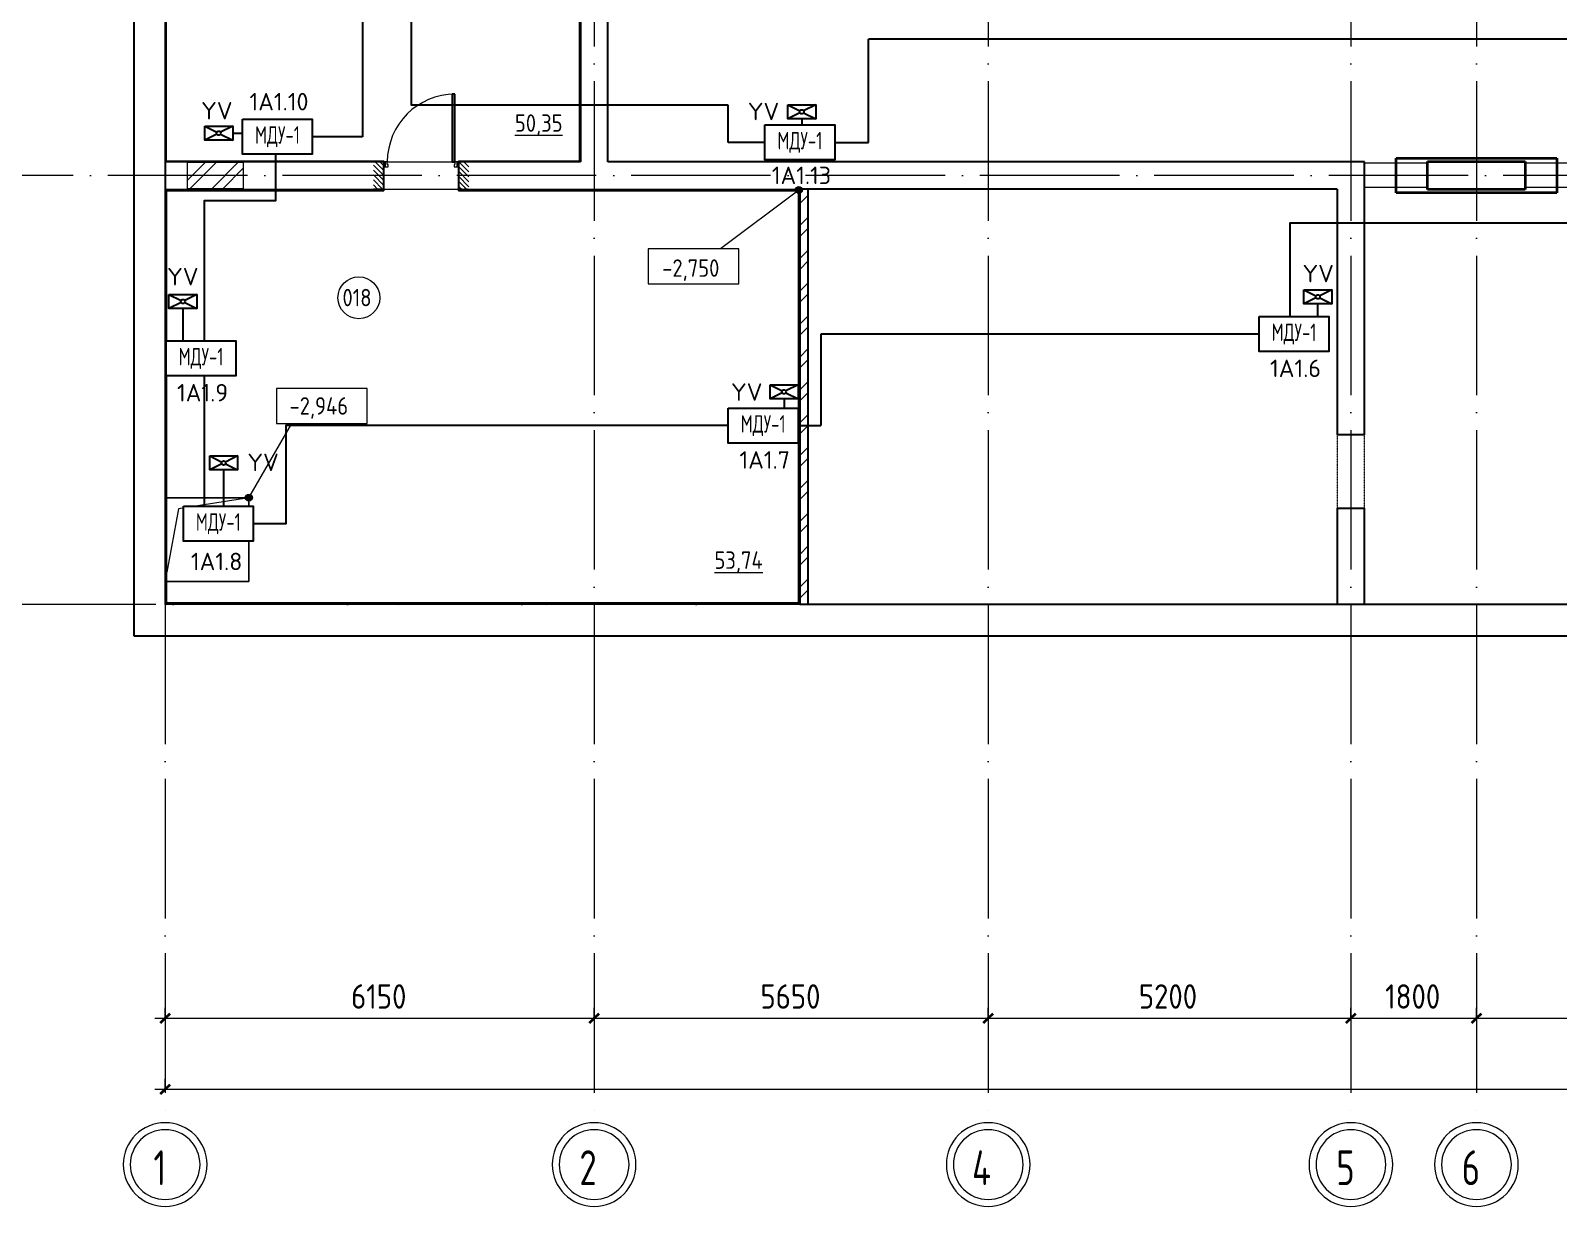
# Model space of a CAD drawing. Header units: millimetres. Extents: x -1073752 to 1436911, y -1379358 to 94781.
# Drawn here: x -1061763 to -1039859, y -822041 to -805184 of the extents above; entities that cross this region are included whole.
import ezdxf
from ezdxf.enums import TextEntityAlignment as Align

# ---------------------------------------------------------------- set-up
doc = ezdxf.new("R2010")
doc.units = ezdxf.units.MM
doc.set_wipeout_variables(frame=1)
for name, pattern in [('ADSK_Линия сетки', [25, 20, -2.5, 0, -2.5]), ('ADSK_Сверху', [450, 300, -150]), ('ADSK_Штриховая_ш2 п1_5', [4.5, 3, -1.5]), ('Сверху', [3.96875, 2.38125, -1.5875])]:
    doc.linetypes.add(name, pattern=pattern)
for name, color, linetype, lineweight in [('RC-Дымоудаление', 1, 'Continuous', 30), ('Аннотация', 7, 'Continuous', 18), ('Двери', 252, 'Continuous', 9), ('лс', 5, 'Continuous', 30), ('Марки помещений', 7, 'Continuous', 20), ('Несущие колонны', 7, 'Continuous', 18), ('Ограждение', 252, 'Continuous', 9), ('Оси', 252, 'Continuous', 9), ('Отметки', 7, 'Continuous', 9), ('Перекрытие', 252, 'Continuous', 18), ('Размеры', 250, 'Continuous', 9), ('Стены наружные', 7, 'Continuous', 18), ('Узлы', 7, 'Continuous', 18)]:
    doc.layers.add(name, color=color, linetype=linetype, lineweight=lineweight)
doc.layers.add('RC-Позиционные_обозначения', color=7, linetype='Continuous')
doc.layers.add('RC-Таблицы', color=7, linetype='Continuous')
doc.layers.add('Линии', color=7, linetype='Continuous', lineweight=9, true_color=0x00a600)
doc.styles.add('GOST Common', font='', dxfattribs={"width": 0.9, "height": 500})
doc.styles.add('GOST Common_1', font='', dxfattribs={"width": 0.9, "height": 350})
doc.styles.add('GOST Common_2', font='', dxfattribs={"width": 0.9, "height": 250})
doc.styles.add('ISOCPEUR', font='isocpeur.ttf', dxfattribs={"height": 250})
doc.styles.add('RubezhCAD', font='isocpeur.ttf')
doc.styles.get("Standard").update_dxf_attribs({"font": 'arial.ttf'})
doc.styles.get('GOST Common').set_extended_font_data('GOST 2.304 type A')
doc.styles.get('GOST Common_1').set_extended_font_data('GOST Common')
doc.styles.get('GOST Common_2').set_extended_font_data('GOST type B')
pattern_1 = [(0, (-254552.16, -13348), (0, 600), []), (90, (-254552.16, -13348), (-600, 4e-14), [])]

# ---------------------------------------------------------------- blocks, each defined once
blk = doc.blocks.new('подвал')
at = {"layer": 'Двери', "lineweight": 18, "true_color": 0x636466}
h = blk.add_hatch(dxfattribs=at)
h.set_pattern_fill('FP_21', color=251, angle=180, style=0, pattern_type=2)
h.set_pattern_definition([(135, (-234396.95, -14888.094), (35.3553, 35.3553), [])])
h.paths.add_polyline_path([(-235082, -15083), (-234932, -15083), (-234932, -14693), (-235082, -14693)])
h.paths.add_polyline_path([(-233712, -15083), (-233712, -14693), (-233862, -14693), (-233862, -15083)])
at = {"layer": 'Ограждение', "true_color": 0x636466}
h = blk.add_hatch(dxfattribs=at)
h.set_pattern_fill('FP_34', color=251, style=0, pattern_type=2)
h.set_pattern_definition(pattern_1)
h.paths.add_polyline_path([(-238052, -21023), (-238042, -21013), (-238042, -15108), (-238052, -15098), (-238052, -19244)])
h = blk.add_hatch(dxfattribs=at)
h.set_pattern_fill('FP_34', color=251, style=0, pattern_type=2)
h.set_pattern_definition(pattern_1)
h.paths.add_polyline_path([(-234932, -15108), (-234932, -15098), (-238052, -15098), (-238042, -15108), (-236334, -15108)])
h = blk.add_hatch(dxfattribs=at)
h.set_pattern_fill('FP_34', color=251, style=0, pattern_type=2)
h.set_pattern_definition(pattern_1)
h.paths.add_polyline_path([(-233862, -15108), (-228992, -15108), (-228982, -15098), (-233862, -15098)])
h = blk.add_hatch(dxfattribs=at)
h.set_pattern_fill('FP_34', color=251, style=0, pattern_type=2)
h.set_pattern_definition(pattern_1)
h.paths.add_polyline_path([(-228982, -21023), (-228982, -15098), (-228992, -15108), (-228992, -21013)])
h = blk.add_hatch(dxfattribs=at)
h.set_pattern_fill('FP_34', color=251, style=0, pattern_type=2)
h.set_pattern_definition(pattern_1)
h.paths.add_polyline_path([(-228982, -21023), (-228992, -21013), (-238042, -21013), (-238052, -21023), (-231812, -21023)])
at = {"layer": 'Отметки', "true_color": 0x636466}
h = blk.add_hatch(color=251, dxfattribs=at)
edge = h.paths.add_edge_path()
edge.add_arc((-228982, -15098), 50, 0, 360)
h = blk.add_hatch(color=251, dxfattribs=at)
edge = h.paths.add_edge_path()
edge.add_arc((-236867, -19508), 50, 0, 360)
at = {"color": 251, "lineweight": 18, "true_color": 0x636466}
for p, q in [((-238042, -19508), (-236867, -19508)), ((-237874, -19668), (-238042, -20573)), ((-236867, -19508), (-237874, -19668)), ((-236867, -19508), (-236867, -20708)), ((-236867, -20708), (-238042, -20708))]:
    blk.add_line(p, q, dxfattribs=at)
at = {"layer": 'Аннотация', "color": 251, "lineweight": 20, "true_color": 0x636466, "extrusion": (0, 0, -1)}
for p, q in [((-231140, -15942), (-231140, -16442)), ((-229840, -15942), (-231140, -15942)), ((-229840, -16442), (-229840, -15942)), ((-231140, -16442), (-229840, -16442)), ((-235171, -17944), (-236471, -17944)), ((-236471, -17944), (-236471, -18444)), ((-235171, -18444), (-235171, -17944)), ((-236471, -18444), (-235171, -18444))]:
    blk.add_line(p, q, dxfattribs=at)
at = {"layer": 'Двери', "color": 251, "lineweight": 30, "true_color": 0x636466}
for p, q in [((-233912, -13723), (-233952, -13723)), ((-233952, -13723), (-233952, -14693)), ((-233912, -14693), (-233912, -13723)), ((-233952, -14693), (-233912, -14693))]:
    blk.add_line(p, q, dxfattribs=at)
at = {"layer": 'Двери', "color": 251, "linetype": 'ADSK_Штриховая_ш2 п1_5', "true_color": 0x636466}
for p, q in [((-235082, -14693), (-234932, -14693)), ((-234932, -14693), (-234932, -15083)), ((-233862, -14693), (-233712, -14693)), ((-233862, -15083), (-233862, -14693)), ((-234932, -15083), (-235082, -15083)), ((-233712, -15083), (-233862, -15083))]:
    blk.add_line(p, q, dxfattribs=at)
at = {"layer": 'Двери', "color": 251, "true_color": 0x636466}
for p, q in [((-234912, -14693), (-234932, -14693)), ((-234932, -14693), (-234932, -14763)), ((-234932, -14763), (-234912, -14763)), ((-234882, -14693), (-234912, -14693)), ((-234912, -14693), (-234912, -14763)), ((-234912, -14763), (-234912, -14693)), ((-234912, -14763), (-234872, -14763)), ((-234882, -14733), (-234882, -14693)), ((-234872, -14733), (-234882, -14733)), ((-234872, -14763), (-234872, -14733)), ((-233912, -14733), (-233922, -14733)), ((-233922, -14733), (-233922, -14763)), ((-233922, -14763), (-233882, -14763)), ((-233882, -14693), (-233912, -14693)), ((-233912, -14693), (-233912, -14733)), ((-233882, -14763), (-233882, -14693)), ((-233862, -14693), (-233882, -14693)), ((-233882, -14693), (-233882, -14763)), ((-233882, -14763), (-233862, -14763)), ((-233862, -14763), (-233862, -14693))]:
    blk.add_line(p, q, dxfattribs=at)
blk.add_arc((-233912, -14693), 970, 90, 180, dxfattribs=at)
at = {"layer": 'Линии', "color": 251, "linetype": 'ADSK_Сверху', "ltscale": 100, "true_color": 0x636466}
for p, q in [((-219967, -14713), (-220872, -14713)), ((-213967, -14713), (-218567, -14713)), ((-219967, -15063), (-220872, -15063)), ((-213967, -15063), (-218567, -15063))]:
    blk.add_line(p, q, dxfattribs=at)
at = {"layer": 'Марки помещений', "color": 251, "true_color": 0x636466}
blk.add_circle((-235290, -16642), 300, dxfattribs=at)
at = {"layer": 'Несущие колонны', "color": 251, "lineweight": 40, "true_color": 0x636466}
for p, q in [((-220417, -15138), (-220417, -14638)), ((-220417, -14638), (-218117, -14638)), ((-218117, -14638), (-218117, -15138)), ((-219967, -15088), (-219967, -14688)), ((-219967, -14688), (-218567, -14688)), ((-218567, -14688), (-218567, -15088)), ((-218567, -15088), (-219967, -15088)), ((-218117, -15138), (-220417, -15138))]:
    blk.add_line(p, q, dxfattribs=at)
at = {"layer": 'Несущие колонны', "color": 251, "true_color": 0x636466}
for p, q in [((-220417, -14638), (-218117, -14638)), ((-220417, -15138), (-220417, -14638)), ((-218117, -14638), (-218117, -15138)), ((-219967, -14688), (-218567, -14688)), ((-219967, -15088), (-219967, -14688)), ((-218567, -14688), (-218567, -15088)), ((-218567, -15088), (-219967, -15088)), ((-218117, -15138), (-220417, -15138))]:
    blk.add_line(p, q, dxfattribs=at)
at = {"layer": 'Ограждение', "color": 251, "true_color": 0x636466}
for p, q in [((-238052, -15098), (-238042, -15108)), ((-238042, -15108), (-238052, -15098)), ((-238042, -21013), (-238042, -15108)), ((-238042, -15108), (-234932, -15108)), ((-234932, -15098), (-234932, -15108)), ((-233862, -15108), (-233862, -15098)), ((-233862, -15108), (-228992, -15108)), ((-228982, -15098), (-228992, -15108)), ((-228992, -15108), (-228982, -15098)), ((-228992, -15108), (-228992, -21013)), ((-238052, -21023), (-238042, -21013)), ((-238042, -21013), (-238052, -21023)), ((-228992, -21013), (-238042, -21013)), ((-228982, -21023), (-228992, -21013)), ((-228992, -21013), (-228982, -21023))]:
    blk.add_line(p, q, dxfattribs=at)
at = {"layer": 'Оси', "color": 251, "linetype": 'ADSK_Линия сетки', "ltscale": 100, "true_color": 0x636466}
for p, q in [((-238067, -3538), (-238067, -28468)), ((-231917, -3538), (-231917, -28468)), ((-226267, -3538), (-226267, -28468)), ((-221067, -3538), (-221067, -28468)), ((-219267, -3538), (-219267, -28468)), ((-174384, -14888), (-244528, -14888)), ((-168200, -21038), (-244528, -21038))]:
    blk.add_line(p, q, dxfattribs=at)
at = {"layer": 'Оси', "color": 251, "lineweight": 20, "true_color": 0x636466}
for centre, radius, start, end in [((-238067, -29068), 600, 0, 180), ((-231917, -29068), 600, 0, 180), ((-226267, -29068), 600, 0, 180), ((-221067, -29068), 600, 0, 180), ((-219267, -29068), 600, 0, 180), ((-238067, -29068), 500, 0, 180), ((-231917, -29068), 500, 0, 180), ((-226267, -29068), 500, 0, 180), ((-221067, -29068), 500, 0, 180), ((-219267, -29068), 500, 0, 180), ((-238067, -29068), 600, 180, 0), ((-238067, -29068), 500, 180, 0), ((-231917, -29068), 600, 180, 0), ((-231917, -29068), 500, 180, 0), ((-226267, -29068), 600, 180, 0), ((-226267, -29068), 500, 180, 0), ((-221067, -29068), 600, 180, 0), ((-221067, -29068), 500, 180, 0), ((-219267, -29068), 600, 180, 0), ((-219267, -29068), 500, 180, 0)]:
    blk.add_arc(centre, radius, start, end, dxfattribs=at)
at = {"layer": 'Отметки', "color": 251, "lineweight": 20, "true_color": 0x636466}
for p, q in [((-228982, -15098), (-230103, -15942)), ((-230103, -15942), (-230490, -15942)), ((-236867, -19508), (-236252, -18444)), ((-236252, -18444), (-235821, -18444))]:
    blk.add_line(p, q, dxfattribs=at)
at = {"layer": 'Отметки', "color": 251, "true_color": 0x636466}
for centre in [(-228982, -15098), (-236867, -19508)]:
    blk.add_circle(centre, 50, dxfattribs=at)
at = {"layer": 'Перекрытие', "color": 251, "true_color": 0x636466}
for p, q in [((-234882, -14693), (-233912, -14693)), ((-234932, -15083), (-233862, -15083)), ((-236867, -19508), (-238042, -19508)), ((-236867, -20708), (-236867, -19508)), ((-238042, -20708), (-236867, -20708))]:
    blk.add_line(p, q, dxfattribs=at)
at = {"layer": 'Размеры', "color": 251, "lineweight": 20, "true_color": 0x636466}
for p, q in [((-238067, -26971), (-238067, -26821)), ((-231917, -26971), (-231917, -26821)), ((-231917, -26971), (-231917, -26821)), ((-226267, -26971), (-226267, -26821)), ((-226267, -26971), (-226267, -26821)), ((-221067, -26971), (-221067, -26821)), ((-221067, -26971), (-221067, -26821)), ((-219267, -26971), (-219267, -26821)), ((-219267, -26971), (-219267, -26821)), ((-238217, -26971), (-231917, -26971)), ((-238067, -26971), (-238067, -27021)), ((-231917, -26971), (-231917, -27021)), ((-231917, -26971), (-226267, -26971)), ((-231917, -26971), (-231917, -27021)), ((-226267, -26971), (-226267, -27021)), ((-226267, -26971), (-221067, -26971)), ((-226267, -26971), (-226267, -27021)), ((-221067, -26971), (-221067, -27021)), ((-221067, -26971), (-219267, -26971)), ((-221067, -26971), (-221067, -27021)), ((-219267, -26971), (-219267, -27021)), ((-219267, -26971), (-214067, -26971)), ((-219267, -26971), (-219267, -27021)), ((-238217, -27989), (-170317, -27989)), ((-238067, -27989), (-238067, -27839)), ((-238067, -27989), (-238067, -28039))]:
    blk.add_line(p, q, dxfattribs=at)
at = {"layer": 'Размеры', "color": 251, "lineweight": 40, "true_color": 0x636466}
for p, q in [((-238067, -26971), (-237996, -26900)), ((-231917, -26971), (-231846, -26900)), ((-231917, -26971), (-231846, -26900)), ((-226267, -26971), (-226196, -26900)), ((-226267, -26971), (-226196, -26900)), ((-221067, -26971), (-220996, -26900)), ((-221067, -26971), (-220996, -26900)), ((-219267, -26971), (-219196, -26900)), ((-219267, -26971), (-219196, -26900)), ((-238067, -26971), (-238138, -27041)), ((-231917, -26971), (-231988, -27041)), ((-231917, -26971), (-231988, -27041)), ((-226267, -26971), (-226338, -27041)), ((-226267, -26971), (-226338, -27041)), ((-221067, -26971), (-221138, -27041)), ((-221067, -26971), (-221138, -27041)), ((-219267, -26971), (-219338, -27041)), ((-219267, -26971), (-219338, -27041)), ((-238067, -27989), (-238138, -28060)), ((-238067, -27989), (-237996, -27918))]:
    blk.add_line(p, q, dxfattribs=at)
at = {"layer": 'Стены наружные', "color": 251, "lineweight": 30, "true_color": 0x636466}
for p, q in [((-238517, -5788), (-238517, -21488)), ((-238067, -6238), (-238067, -21038)), ((-231722, -14693), (-231722, -10878)), ((-232112, -11028), (-232112, -14693)), ((-237747, -14693), (-238067, -14693)), ((-237747, -14698), (-237747, -14693)), ((-236947, -14698), (-237747, -14698)), ((-234932, -14693), (-236947, -14693)), ((-236947, -14693), (-236947, -14698)), ((-234932, -15098), (-234932, -14693)), ((-232112, -14693), (-233862, -14693)), ((-233862, -14693), (-233862, -15098)), ((-220872, -14693), (-231722, -14693)), ((-220872, -18608), (-220872, -14693)), ((-238052, -15098), (-234932, -15098)), ((-238052, -21023), (-238052, -15098)), ((-237747, -15083), (-237747, -15078)), ((-237747, -15078), (-236947, -15078)), ((-236947, -15083), (-237747, -15083)), ((-236947, -15078), (-236947, -15083)), ((-233862, -15098), (-228982, -15098)), ((-221262, -15083), (-228982, -15083)), ((-228982, -15098), (-228982, -21023)), ((-228967, -15083), (-228967, -21038)), ((-228847, -21038), (-228847, -15083)), ((-221262, -15083), (-221262, -18608)), ((-221262, -19658), (-221262, -21038)), ((-220872, -21038), (-220872, -19658)), ((-228982, -21023), (-238052, -21023)), ((-238052, -21038), (-238067, -21038)), ((-187662, -21038), (-228967, -21038)), ((-238517, -21488), (-170017, -21488))]:
    blk.add_line(p, q, dxfattribs=at)
at = {"layer": 'Стены наружные', "color": 251, "true_color": 0x636466}
for p, q in [((-238052, -6253), (-238052, -14678)), ((-232127, -14678), (-232127, -11028)), ((-238052, -14678), (-234932, -14678)), ((-237747, -14693), (-236947, -14693)), ((-237747, -15078), (-237747, -14698)), ((-236947, -14698), (-236947, -15078)), ((-234932, -14693), (-234932, -14678)), ((-234882, -14693), (-233912, -14693)), ((-233862, -14678), (-232127, -14678)), ((-233862, -14678), (-233862, -14693)), ((-238067, -15083), (-237747, -15083)), ((-236947, -15083), (-228982, -15083)), ((-228967, -21038), (-238052, -21038))]:
    blk.add_line(p, q, dxfattribs=at)
at = {"layer": 'Стены наружные', "color": 251, "linetype": 'Continuous', "lineweight": 9, "true_color": 0x636466}
for p, q in [((-237747, -14956), (-237489, -14698)), ((-237712, -15078), (-237332, -14698)), ((-237398, -15078), (-237018, -14698)), ((-237241, -15078), (-236947, -14784)), ((-237698, -15098), (-237683, -15083)), ((-237274, -15098), (-237259, -15083)), ((-236850, -15098), (-236835, -15083)), ((-236426, -15098), (-236411, -15083)), ((-236001, -15098), (-235986, -15083)), ((-235577, -15098), (-235562, -15083)), ((-235153, -15098), (-235138, -15083)), ((-233456, -15098), (-233441, -15083)), ((-233031, -15098), (-233016, -15083)), ((-232607, -15098), (-232592, -15083)), ((-232183, -15098), (-232168, -15083)), ((-231759, -15098), (-231744, -15083)), ((-231334, -15098), (-231319, -15083)), ((-230910, -15098), (-230895, -15083)), ((-230486, -15098), (-230471, -15083)), ((-230062, -15098), (-230047, -15083)), ((-229637, -15098), (-229622, -15083)), ((-229213, -15098), (-229198, -15083)), ((-228967, -15134), (-228916, -15083)), ((-228982, -15291), (-228967, -15276)), ((-228967, -15291), (-228847, -15171)), ((-238067, -15467), (-238052, -15452)), ((-228967, -15605), (-228847, -15485)), ((-228982, -15716), (-228967, -15701)), ((-228967, -15762), (-228847, -15642)), ((-238067, -15891), (-238052, -15876)), ((-228967, -16077), (-228847, -15957)), ((-228982, -16140), (-228967, -16125)), ((-228967, -16234), (-228847, -16114)), ((-238067, -16315), (-238052, -16300)), ((-228967, -16548), (-228847, -16428)), ((-228982, -16564), (-228967, -16549)), ((-228967, -16705), (-228847, -16585)), ((-238067, -16740), (-238052, -16725)), ((-228982, -16988), (-228967, -16973)), ((-228967, -17019), (-228847, -16899)), ((-228967, -17177), (-228847, -17057)), ((-238067, -17164), (-238052, -17149)), ((-228982, -17413), (-228967, -17398)), ((-228967, -17491), (-228847, -17371)), ((-238067, -17588), (-238052, -17573)), ((-228967, -17648), (-228847, -17528)), ((-228982, -17837), (-228967, -17822)), ((-228967, -17962), (-228847, -17842)), ((-238067, -18012), (-238052, -17997)), ((-228967, -18120), (-228847, -18000)), ((-228982, -18261), (-228967, -18246)), ((-228967, -18434), (-228847, -18314)), ((-238067, -18437), (-238052, -18422)), ((-228967, -18591), (-228847, -18471)), ((-228982, -18685), (-228967, -18670)), ((-228967, -18905), (-228847, -18785)), ((-238067, -18861), (-238052, -18846)), ((-228967, -19062), (-228847, -18942)), ((-238067, -19285), (-238052, -19270)), ((-228982, -19110), (-228967, -19095)), ((-228967, -19377), (-228847, -19257)), ((-228967, -19534), (-228847, -19414)), ((-238067, -19709), (-238052, -19694)), ((-228982, -19534), (-228967, -19519)), ((-228967, -19848), (-228847, -19728)), ((-228967, -20005), (-228847, -19885)), ((-238067, -20134), (-238052, -20119)), ((-228982, -19958), (-228967, -19943)), ((-228982, -20382), (-228967, -20367)), ((-228967, -20320), (-228847, -20200)), ((-228967, -20477), (-228847, -20357)), ((-238067, -20558), (-238052, -20543)), ((-228982, -20807), (-228967, -20792)), ((-228967, -20791), (-228847, -20671)), ((-238067, -20982), (-238052, -20967)), ((-237699, -21038), (-237684, -21023)), ((-237274, -21038), (-237259, -21023)), ((-236850, -21038), (-236835, -21023)), ((-236426, -21038), (-236411, -21023)), ((-236002, -21038), (-235987, -21023)), ((-235577, -21038), (-235562, -21023)), ((-235153, -21038), (-235138, -21023)), ((-234729, -21038), (-234714, -21023)), ((-234305, -21038), (-234290, -21023)), ((-233880, -21038), (-233865, -21023)), ((-233456, -21038), (-233441, -21023)), ((-233032, -21038), (-233017, -21023)), ((-232607, -21038), (-232592, -21023)), ((-232183, -21038), (-232168, -21023)), ((-231759, -21038), (-231744, -21023)), ((-231335, -21038), (-231320, -21023)), ((-230910, -21038), (-230895, -21023)), ((-230486, -21038), (-230471, -21023)), ((-230062, -21038), (-230047, -21023)), ((-229638, -21038), (-229623, -21023)), ((-229213, -21038), (-229198, -21023)), ((-228967, -20948), (-228847, -20828))]:
    blk.add_line(p, q, dxfattribs=at)
at = {"layer": 'Узлы', "color": 251, "lineweight": 30, "true_color": 0x636466}
for p, q in [((-220872, -18608), (-221262, -18608)), ((-221262, -19658), (-220872, -19658))]:
    blk.add_line(p, q, dxfattribs=at)
at = {"layer": 'Узлы', "color": 251, "linetype": 'Сверху', "lineweight": 9, "true_color": 0x636466}
for p, q in [((-221262, -18608), (-221262, -19658)), ((-220872, -19658), (-220872, -18608))]:
    blk.add_line(p, q, dxfattribs=at)
at = {"layer": 'Марки помещений', "color": 251, "true_color": 0x636466, "style": 'GOST Common_2', "width": 0.9}
for s, p in [('%%U50,35', (-233053, -14262)), ('018', (-235525, -16764)), ('%%U53,74', (-230192, -20528))]:
    blk.add_text(s, height=250, dxfattribs=at).set_placement(p)
at = {"layer": 'Оси', "color": 251, "true_color": 0x636466, "style": 'GOST Common', "width": 0.9}
for s, p in [('1', (-238234, -29363)), ('2', (-232128, -29363)), ('4', (-226499, -29363)), ('5', (-221278, -29363)), ('6', (-219478, -29363))]:
    blk.add_text(s, height=500, dxfattribs=at).set_placement(p)
at = {"layer": 'Отметки', "color": 251, "true_color": 0x636466, "style": 'GOST Common_2', "width": 0.9}
for s, p in [('-2,750', (-230941, -16341)), ('-2,946', (-236284, -18317))]:
    blk.add_text(s, height=250, dxfattribs=at).set_placement(p)
at = {"layer": 'Размеры', "color": 251, "lineweight": 20, "true_color": 0x636466, "char_height": 350, "attachment_point": 1, "line_spacing_factor": 1.022761, "style": 'GOST Common_1'}
for s, insert, width in [('6150', (-235401, -26483), 980.83), ('5650', (-229533, -26483), 1059.58), ('5200', (-224108, -26483), 1059.58), ('1800', (-220576, -26483), 980.83)]:
    blk.add_mtext(s, dxfattribs=dict(at, insert=insert, width=width))
blk = doc.blocks.new('A$C122646C6')
at = {"color": 1, "lineweight": 30}
for points in [[(0, 200), (400, 200), (400, 0), (0, 0), (0, 200)], [(0, 200), (173, 113)], [(173, 87), (0, 0)], [(400, 200), (227, 113)], [(227, 87), (400, 0)]]:
    blk.add_lwpolyline(points, dxfattribs=at)
blk.add_circle((200, 100), 30, dxfattribs=at)
blk = doc.blocks.new('RC-UGO-MDU-01')
at = {"layer": 'RC-Дымоудаление'}
blk.add_point((0, 0), dxfattribs=at)
blk.add_wipeout([(5, 2.5), (5, -2.5), (-5, -2.5), (-5, 2.5)]).dxf.layer = 'RC-Дымоудаление'
blk.add_wipeout([(-5, -2.5), (-5, 2.5), (5, 2.5), (5, -2.5)]).dxf.layer = 'RC-Дымоудаление'
blk.add_lwpolyline([(-5, 2.5), (5, 2.5), (5, -2.5), (-5, -2.5), (-5, 2.5)], close=True, dxfattribs=at)
at = {"layer": 'RC-Дымоудаление', "ltscale": 100, "style": 'ISOCPEUR', "width": 0.7}
blk.add_text('МДУ-1', height=2.5, dxfattribs=at).set_placement((0, 0), align=Align.MIDDLE)
at = {"layer": 'RC-Дымоудаление'}
blk.add_attdef('PSTN', text='', height=2.5, dxfattribs=at).set_placement((5.82, 2.37), align=Align.BOTTOM_CENTER)

msp = doc.modelspace()

# ---------------------------------------------------------------- linework, layer by layer
at = {"layer": 'лс'}
for p, q in [((-1057005.4, -799432.8), (-1057005.4, -806705.3)), ((-1049749.1, -806787.1), (-1049749.1, -805306.7)), ((-1036100.7, -805306.7), (-1049749.1, -805306.7)), ((-1051762.4, -806787.1), (-1051762.4, -806254.7)), ((-1051233.9, -806787.1), (-1051762.4, -806787.1)), ((-1050234.3, -806787.1), (-1049749.1, -806787.1)), ((-1044150.4, -809534.4), (-1050432.8, -809534.4)), ((-1050432.8, -809534.4), (-1050432.8, -810847.6)), ((-1050760.9, -810847.6), (-1050432.8, -810847.6))]:
    msp.add_line(p, q, dxfattribs=at)
at = {"layer": 'лс', "color": 11}
for p, q in [((-1050707, -806448.2), (-1050707, -806537.3)), ((-1059578.9, -809167), (-1059578.9, -809634.2)), ((-1050960.9, -810462.7), (-1050960.9, -810597.8)), ((-1058995.1, -811482.2), (-1058995.1, -812004.2))]:
    msp.add_line(p, q, dxfattribs=at)
at = {"layer": 'лс'}
for points in [[(-1051762.4, -806254.7), (-1056303.8, -806254.7), (-1056303.8, -798767.8)], [(-1057005.4, -806705.3), (-1057724.3, -806705.3)], [(-1059270.5, -812004.2), (-1059270.5, -807620.3), (-1058246.3, -807620.3), (-1058246.3, -806955.1)], [(-1011033.8, -807944), (-1043711.6, -807944), (-1043711.6, -809284.6)], [(-1051760.5, -810847.6), (-1058103.3, -810847.6), (-1058103.3, -812253.9), (-1058572.6, -812253.9)]]:
    msp.add_lwpolyline(points, dxfattribs=at)
at = {"layer": 'лс', "color": 11}
for points in [[(-1058865.6, -806654.4), (-1058723.9, -806654.4)], [(-1043307.6, -809284.6), (-1043307.6, -809101.7)]]:
    msp.add_lwpolyline(points, dxfattribs=at)

# ---------------------------------------------------------------- block references
for name, p in [('подвал', (-821766.8, -792372.8)), ('A$C122646C6', (-1059265.6, -806754.4)), ('A$C122646C6', (-1043507.6, -809101.7)), ('A$C122646C6', (-1059778.9, -809167)), ('A$C122646C6', (-1051160.9, -810462.7)), ('A$C122646C6', (-1059195.1, -811482.2))]:
    msp.add_blockref(name, p)

# ---------------------------------------------------------------- texts
at = {"layer": 'RC-Таблицы', "linetype": 'Continuous', "lineweight": 40, "char_height": 250, "width": 2400, "attachment_point": 5, "style": 'RubezhCAD'}
for insert in [(-1059093.1, -806333.2), (-1051255.5, -806344.2), (-1059580.7, -808711.5), (-1043303.2, -808667.3), (-1051496, -810366.1), (-1058429.7, -811374.1)]:
    msp.add_mtext('YV', dxfattribs=dict(at, insert=insert))

# ---------------------------------------------------------------- next in the draw order: block references
at = {"layer": 'RC-Дымоудаление', "color": 4, "linetype": 'Continuous', "lineweight": 40, "ltscale": 15}
ref = msp.add_blockref('RC-UGO-MDU-01', (-1058224.1, -806705.3), dxfattribs=dict(at, xscale=100, yscale=100, zscale=100))
ref.add_attrib('PSTN', '1А1.10', dxfattribs={"layer": 'RC-Позиционные_обозначения', "height": 250, "style": 'RubezhCAD'}).set_placement((-1058201.8, -806403.2), align=Align.BOTTOM_CENTER)
ref = msp.add_blockref('RC-UGO-MDU-01', (-1050734.1, -806787.1), dxfattribs=dict(at, xscale=100, yscale=100, zscale=100))
ref.add_attrib('PSTN', '1А1.13', dxfattribs={"layer": 'RC-Позиционные_обозначения', "height": 250, "style": 'RubezhCAD'}).set_placement((-1050711.8, -807459.8), align=Align.BOTTOM_CENTER)
ref = msp.add_blockref('RC-UGO-MDU-01', (-1043650.6, -809534.4), dxfattribs=dict(at, xscale=100, yscale=100, zscale=100))
ref.add_attrib('PSTN', '1А1.6', dxfattribs={"layer": 'RC-Позиционные_обозначения', "height": 250, "style": 'RubezhCAD'}).set_placement((-1043628.3, -810225.8), align=Align.BOTTOM_CENTER)
ref = msp.add_blockref('RC-UGO-MDU-01', (-1059319.8, -809884), dxfattribs=dict(at, xscale=100, yscale=100, zscale=100))
ref.add_attrib('PSTN', '1А1.9', dxfattribs={"layer": 'RC-Позиционные_обозначения', "height": 250, "style": 'RubezhCAD'}).set_placement((-1059297.4, -810575.4), align=Align.BOTTOM_CENTER)
ref = msp.add_blockref('RC-UGO-MDU-01', (-1051260.7, -810847.6), dxfattribs=dict(at, xscale=100, yscale=100, zscale=100))
ref.add_attrib('PSTN', '1А1.7', dxfattribs={"layer": 'RC-Позиционные_обозначения', "height": 250, "style": 'RubezhCAD'}).set_placement((-1051238.4, -811539), align=Align.BOTTOM_CENTER)
ref = msp.add_blockref('RC-UGO-MDU-01', (-1059072.4, -812253.9), dxfattribs=dict(at, xscale=100, yscale=100, zscale=100))
ref.add_attrib('PSTN', '1А1.8', dxfattribs={"layer": 'RC-Позиционные_обозначения', "height": 250, "style": 'RubezhCAD'}).set_placement((-1059095.6, -812994.6), align=Align.BOTTOM_CENTER)

# ---------------------------------------------------------------- next in the draw order: block references
msp.add_blockref('A$C122646C6', (-1050907, -806448.2))

doc.saveas('drawing.dxf')
